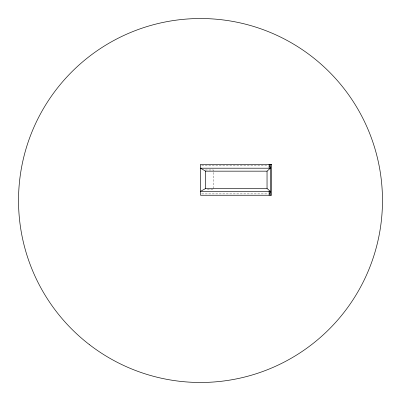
<?xml version="1.0" encoding="UTF-8"?>
<svg xmlns="http://www.w3.org/2000/svg" width="401" height="401" viewBox="0 0 401 401"><rect width="100%" height="100%" fill="white"/><g stroke="black" fill="none" stroke-linecap="round" stroke-linejoin="round"><path stroke-width="0.3" stroke-dasharray="2 1.5" d="M201.748 165.377L267.873 165.377M205.432 169.984L213.447 169.984L213.447 189.362L206.049 189.362M201.748 193.894L267.873 193.894"/><path stroke-width="0.6" d="M270.369 191.387L200.5 191.387L205.673 188.47L267.041 188.47L270.369 191.387L269.121 195.247L269.121 191.387M270.369 168.209L200.5 168.209L205.673 171.162L267.041 171.162L270.369 168.209L269.121 164.345L269.121 168.209M270.369 164.345L270.369 195.247M267.041 171.162L267.041 188.47M205.673 171.162L205.673 188.47M271.642 164.345L200.5 164.345L200.5 195.247L271.642 195.247L271.642 164.345M89.518 344.715A181.974 181.974 0 0 0 380.885 224.505A181.974 181.974 0 0 0 131.097 32.281A181.974 181.974 0 0 0 89.518 344.715"/></g></svg>
